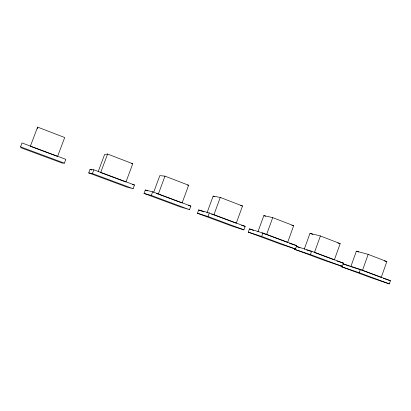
<?xml version="1.0" encoding="UTF-8"?>
<svg xmlns="http://www.w3.org/2000/svg" width="411" height="411" viewBox="0 0 411 411"><rect width="100%" height="100%" fill="white"/><g stroke="black" fill="none" stroke-linecap="round" stroke-linejoin="round"><path stroke-width="0.62" d="M37.529 128.643L37.617 127.102L64.697 137.531L57.566 156.447L30.357 146.275L37.617 127.102M386.854 261.571L381.228 277.415L362.456 270.402L368.169 254.378L386.854 261.571L384.388 260.882M341.459 265.568L341.094 266.59L369.849 277.266L389.315 283.898L390.45 280.698L360.385 269.457L342.8 263.718L349.376 266.2M350.85 266.6L356.368 251.147L368.169 254.378M341.094 266.59L359.224 272.714L360.385 269.457M304.268 249.21L309.992 233.33L320.385 235.976L340.19 243.605L334.354 259.896L315.042 252.678M294.944 248.27L294.569 249.318L324.967 260.605L342.317 266.431L343.493 263.143L311.605 251.224L296.316 246.359M295.447 249.015L296.67 245.639L262.906 233.016L249.451 228.896L248.275 232.138L280.353 244.042L295.447 249.015L261.658 236.459L248.275 232.138M294.569 249.318L310.397 254.573L311.605 251.224M314.456 252.462L320.385 235.976M287.628 242.433L293.675 225.696L272.724 217.63L266.58 234.568L287.027 242.207M243.877 229.852L245.141 226.374L209.261 212.96L198.677 209.939L197.455 213.273L231.424 225.88L243.877 229.852L207.961 216.51L197.455 213.273M257.908 231.896L263.831 215.595L272.724 217.63M261.658 236.459L262.906 233.016M220.27 197.429L213.879 214.871L236.238 223.224L242.521 205.998L220.27 197.429L213.139 196.114L206.99 212.877M182.104 202.993L188.644 185.253L164.981 176.139L159.828 175.636L153.663 192.286M189.522 209.656L190.843 206.075L152.651 191.798L145.304 190.016L144.03 193.442L180.049 206.81L189.522 209.656L151.299 195.451L144.03 193.442M207.961 216.51L209.261 212.96M164.981 176.139L158.333 194.105L156.499 193.648M125.956 182.006L132.758 163.732L107.584 154.043L104.63 154.423L98.208 171.582M133.118 188.695L134.489 185.007L93.826 169.805L90.055 169.389L88.735 172.913L126.937 187.092L133.118 188.695L92.413 173.576L88.735 172.913M151.299 195.451L152.651 191.798M107.584 154.043L100.659 172.553L125.365 181.785M92.413 173.576L93.826 169.805M64.378 163.157L65.817 159.334L22.03 142.961L20.55 146.871L21.552 147.975L62.482 163.167L64.378 163.157L20.55 146.871M131.633 163.732L132.758 163.732M187.437 185.078L188.644 185.253M240.697 205.623L242.521 205.998M132.609 184.596L134.489 185.007M291.882 225.259L293.675 225.696M337.75 242.958L340.19 243.605M188.454 205.418L190.843 206.075M211.583 214.208L213.309 214.706M241.565 225.3L245.141 226.374M261.956 233.14L266.004 234.388M289.39 243.348L296.67 245.639M306.668 249.975L312.062 251.696M336.886 261.006L343.493 263.143M351.431 266.79L361.875 270.212M383.35 278.355L390.45 280.698M310.397 254.573L342.317 266.431M359.224 272.714L389.315 283.898M158.923 194.331L181.508 202.772M90.055 169.389L91.848 170.056M145.304 190.016L147.703 190.91M198.677 209.939L204.036 211.942M249.451 228.896L253.608 230.448M296.3 246.384L299.876 247.72M213.139 196.114L214.331 196.576M263.831 215.595L265.619 216.278M309.992 233.33L312.899 234.445M356.368 251.147L358.711 252.046"/></g></svg>
